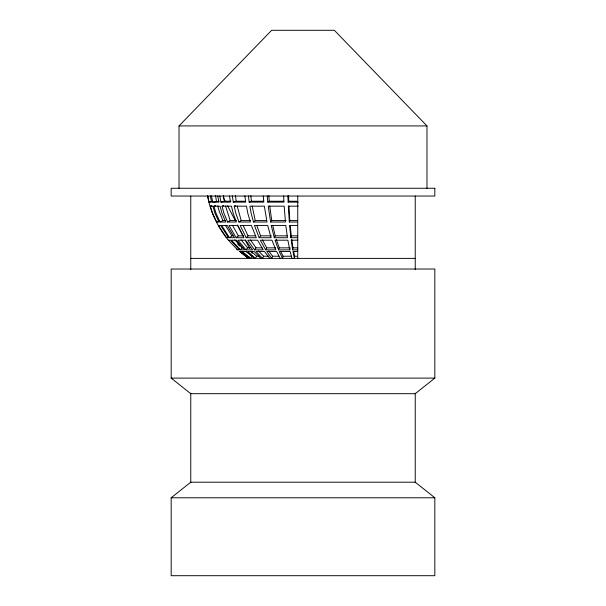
<?xml version="1.0" encoding="UTF-8"?>
<svg xmlns="http://www.w3.org/2000/svg" width="606" height="606" viewBox="0 0 606 606"><rect width="100%" height="100%" fill="white"/><g stroke="black" fill="none" stroke-linecap="round" stroke-linejoin="round"><path stroke-width="0.91" d="M293.569 251.263L294.599 256.224L294.357 258.376L292.986 251.498L297.864 251.498M297.705 249.869L292.66 249.869L292.963 247.846L291.683 239.249M289.744 249.869L287.88 240.203L275.071 240.203L278.518 249.869L289.744 249.869L290.001 248.521M297.652 237.726L290.88 237.726L291.274 235.84L290.229 225.53M280.661 251.263L283.093 256.224L282.525 258.376L279.275 251.498L290.16 251.498L291.918 258.376M296.97 222.008L289.327 222.008L289.797 220.569L288.948 206.01M278.518 249.869L279.23 247.846L276.2 239.249M268.663 250.914L272.594 256.224L271.73 258.376L266.769 251.498L276.639 251.498L280.252 258.376M274.283 237.726L271.223 225.432L285.797 225.432L287.456 237.726L274.283 237.726L275.23 235.84L272.753 225.53M268.776 256.224L263.633 256.224L262.519 258.376L256.088 251.498L264.451 251.498L269.731 258.376M265.602 249.869L275.791 249.869L271.965 240.203L260.345 240.203L265.602 249.869L266.693 247.846L262.421 239.931M259.156 256.224L256.664 256.224L255.346 258.376L247.778 251.498L254.209 251.498L260.891 258.376M252.725 256.224L252.028 256.224L250.573 258.376L242.249 251.498L246.43 251.498L254.179 258.376M298.144 202.124L288.115 202.124L288.729 201.237L288.585 195.655M254.581 249.869L263.209 249.869L257.611 240.203L247.771 240.203L254.581 249.869L255.997 247.846L262.133 247.846M249.46 256.944L248.452 258.376L239.794 251.498M259.141 237.726L271.087 237.726L267.693 225.432L254.467 225.432L259.141 237.726L260.595 235.84L271.39 235.84M270.609 222.008L268.223 206.169L284.169 206.169L285.464 222.008L270.609 222.008L271.738 220.569L269.723 206.01M245.998 249.869L252.634 249.869L245.551 240.203L237.984 240.203L245.998 249.869L247.665 247.846L250.642 247.846M240.294 249.869L244.604 249.869L236.393 240.203L231.477 240.203L240.294 249.869L242.127 247.846L242.968 247.846M239.029 248.521L237.757 249.869L236.916 249.195L226.902 238.529M179.02 188.254L179.02 125.919L271.647 30.3L334.353 30.3L426.98 125.919L426.98 188.254M246.21 237.726L256.338 237.726L251.361 225.432L240.165 225.432L246.21 237.726L248.089 235.84L255.255 235.84M236.151 237.726L243.938 237.726L237.643 225.432L229.03 225.432L236.151 237.726L238.363 235.84L243.15 235.84M253.528 222.008L267.004 222.008L264.352 206.169L249.877 206.169L251.157 213.395L253.528 222.008L255.247 220.569L266.557 220.569M171.172 497.784L190.761 482.202L415.239 482.202L434.828 497.784L434.828 575.7L171.172 575.7L171.172 497.784L434.828 497.784M434.828 378.106L415.239 393.695L190.761 393.695L171.172 378.106L171.172 269.026L434.828 269.026L434.828 378.106L171.172 378.106M229.462 237.726L234.514 237.726L227.227 225.432L221.629 225.432L229.462 237.726L231.893 235.84L232.878 235.84M228.386 236.31L226.485 237.726L218.342 225.432L220.629 225.432L228.56 237.726L226.356 237.726C217.077 225.432 210.153 211.138 207.563 195.897M235.613 205.654L234.219 206.169L235.87 213.395L238.946 222.008L241.173 220.569L250.717 220.569M267.246 195.897L267.754 202.124L269.208 201.237L283.911 201.237M223.667 205.654L222.031 206.169L223.978 213.395L227.591 222.008L230.212 220.569L236.348 220.569M215.736 205.654L213.933 206.169L216.069 213.395L220.046 222.008L222.932 220.569L225.349 220.569M211.827 205.76L210.327 206.169L212.554 213.395L216.69 222.008L218.94 220.932M248.392 195.897L249.164 202.124L251.384 201.237L263.602 201.237M232.295 195.897L233.295 202.124L236.173 201.237L244.892 201.237M219.766 195.897L220.94 202.124L224.326 201.237L230.954 201.237M211.433 195.897L212.736 202.124L219.061 201.237M207.729 195.897L209.085 202.124L212.183 201.412M179.02 125.919L426.98 125.919M288.729 201.237L296.705 201.237M209.085 202.124L211.623 202.124L210.305 195.897M212.736 202.124L218.94 202.124L217.728 195.897M220.94 202.124L230.5 202.124L229.454 195.897M233.295 202.124L245.718 202.124L244.892 195.897M249.164 202.124L263.83 202.124L263.269 195.897M267.754 202.124L283.919 202.124L283.646 195.897M210.327 206.169L212.835 206.169L215.001 213.395L219.024 222.008L216.69 222.008M213.933 206.169L220.054 206.169L222.046 213.395L225.75 222.008L220.046 222.008M222.031 206.169L231.462 206.169L233.181 213.395L236.378 222.008L227.591 222.008M234.219 206.169L246.483 206.169L247.839 213.395L250.361 222.008L238.946 222.008M298.205 206.169L288.312 206.169L289.327 222.008M271.738 220.569L286.077 220.569M289.797 220.569L297.175 220.569M297.084 225.432L289.585 225.432L290.88 237.726M275.23 235.84L287.153 235.84M291.274 235.84L297.826 235.84M228.454 240.203L230.598 240.203L239.521 249.869L237.643 249.869L236.794 249.195M297.796 240.203L291.206 240.203L292.66 249.869M266.693 247.846L275.722 247.846M279.23 247.846L290.13 247.846M292.963 247.846L297.857 247.846M272.594 256.224L278.715 256.224M283.093 256.224L291.441 256.224M294.599 256.224L296.895 256.224M190.761 258.376L415.239 258.376M249.93 258.376L241.506 251.498L239.681 251.498L248.172 258.262M252.028 256.224L245.794 251.263M256.664 256.224L250.998 251.263M242.127 247.846L234.84 239.794M263.633 256.224L258.535 250.914M247.665 247.846L241.044 239.794M237.643 243.983L239.461 246.081M255.997 247.846L250.46 239.931M231.893 235.84L225.417 225.311M238.363 235.84L232.477 225.311M248.089 235.84L243.18 225.53M223.273 197.435L225.424 201.609M227.583 205.782L235.34 220.804M237.491 224.977L243.097 235.832M245.248 240.006L249.558 248.354M251.285 251.695L252.149 253.361M260.595 235.84L256.8 225.53M222.932 220.569L219.213 211.206L217.774 206.01M230.212 220.569L225.523 206.01M241.173 220.569L237.188 206.01M255.247 220.569L252.172 206.01M215.547 195.655L216.456 201.237M223.5 195.655L224.326 201.237M235.469 195.655L236.173 201.237M250.846 195.655L251.384 201.237M268.852 195.655L269.208 201.237M288.115 202.124L287.903 195.897M415.239 196.041L415.239 269.708M415.239 393.188L415.239 482.709M297.751 196.041L297.751 258.376M190.761 196.041L190.761 269.708M190.761 393.188L190.761 482.709M434.828 188.254L171.172 188.254L171.172 196.041L434.828 196.041L434.828 188.254"/></g></svg>
